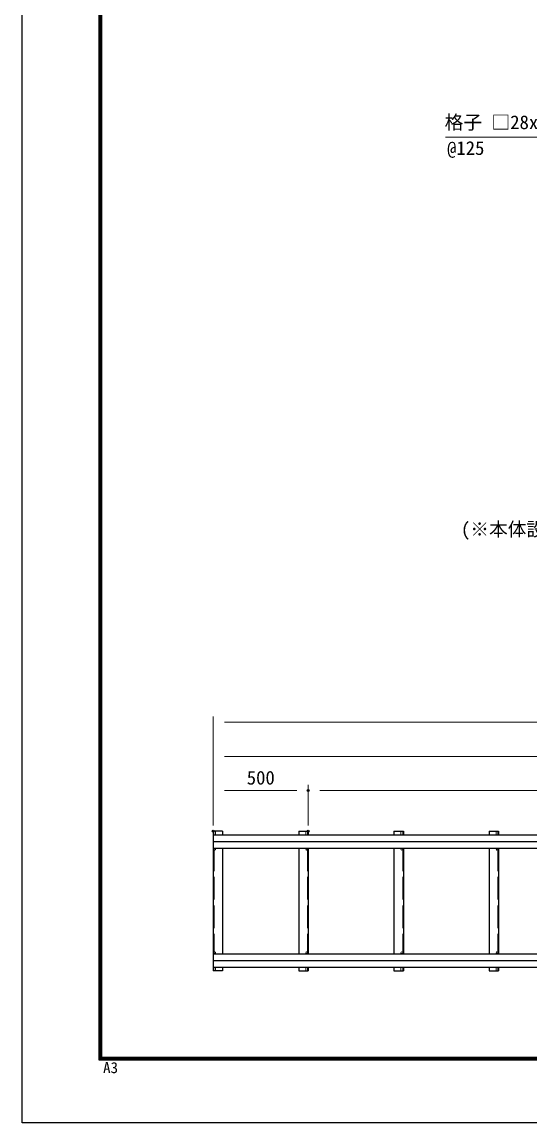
# Model space of a CAD drawing. Units: millimetres, scale not verified. Extents: x -6300 to 6300, y -4455 to 4455.
# Drawn here: x -6300 to -3631, y -4455 to 1334 of the extents above; entities that cross this region are included whole.
import ezdxf
from ezdxf.enums import TextEntityAlignment as Align

# ---------------------------------------------------------------- set-up
doc = ezdxf.new("R2010")
doc.units = ezdxf.units.MM
doc.header["$LTSCALE"] = 20
doc.header["$PDMODE"] = 32
doc.header["$PDSIZE"] = 10
doc.linetypes.add('DASHED', pattern=[7.5, 6, -1.5])
for name, color, linetype, lineweight in [('0-1_D-STR1', 1, 'Continuous', 25), ('0-5_D-STR3', 3, 'Continuous', 13), ('0-8_D-STR-DIM', 7, 'Continuous', 13), ('0-B_D-STR-TXT', 7, 'Continuous', 13), ('0-C_D-TTL', 7, 'Continuous', 25)]:
    doc.layers.add(name, color=color, linetype=linetype, lineweight=lineweight)
doc.layers.add('0-A_Defpoints', color=8, linetype='Continuous')
doc.styles.add('ＭＳ ゴシック', font='')
doc.styles.get('ＭＳ ゴシック').set_extended_font_data('MS Gothic')

msp = doc.modelspace()

# ---------------------------------------------------------------- linework, layer by layer
at = {"layer": '0-1_D-STR1'}
for p, q in [((-5295.78, -2940.09), (-1295.78, -2940.09)), ((-5245.78, -2920.45), (-5245.78, -2940.09)), ((-4845.78, -2920.45), (-4845.78, -2940.09)), ((-4345.78, -2920.45), (-4345.78, -2940.09)), ((-3845.78, -2920.45), (-3845.78, -2940.09)), ((-5295.78, -2975.45), (-1295.78, -2975.45)), ((-5295.78, -3010.8), (-1295.78, -3010.8)), ((-5245.78, -3010.8), (-5245.78, -3565.09)), ((-4845.78, -3010.8), (-4845.78, -3565.09)), ((-4795.78, -3010.8), (-4795.78, -3565.09)), ((-4345.78, -3010.8), (-4345.78, -3565.09)), ((-4295.78, -3010.8), (-4295.78, -3565.09)), ((-3845.78, -3010.8), (-3845.78, -3565.09)), ((-3795.78, -3010.8), (-3795.78, -3565.09)), ((-5295.78, -3565.09), (-1295.78, -3565.09)), ((-5295.78, -3600.45), (-1295.78, -3600.45)), ((-5295.78, -3635.8), (-1295.78, -3635.8)), ((-5245.78, -3635.8), (-5245.78, -3655.45)), ((-4845.78, -3635.8), (-4845.78, -3655.45)), ((-4795.78, -3635.8), (-4795.78, -3655.45)), ((-4345.78, -3635.8), (-4345.78, -3655.45)), ((-4295.78, -3635.8), (-4295.78, -3655.45)), ((-3845.78, -3635.8), (-3845.78, -3655.45)), ((-3795.78, -3635.8), (-3795.78, -3655.45)), ((-5245.78, -3655.45), (-5295.78, -3655.45)), ((-5245.78, -3655.45), (-5295.78, -3655.45)), ((-4845.78, -3655.45), (-4795.78, -3655.45)), ((-4845.78, -3655.45), (-4795.78, -3655.45)), ((-4345.78, -3655.45), (-4295.78, -3655.45)), ((-4345.78, -3655.45), (-4295.78, -3655.45)), ((-3845.78, -3655.45), (-3795.78, -3655.45)), ((-3845.78, -3655.45), (-3795.78, -3655.45))]:
    msp.add_line(p, q, dxfattribs=at)
at = {"layer": '0-1_D-STR1', "linetype": 'DASHED'}
for p, q in [((-5291.78, -3010.8), (-5291.78, -3565.09)), ((-4799.78, -3010.8), (-4799.78, -3565.09)), ((-4299.78, -3010.8), (-4299.78, -3565.09)), ((-3799.78, -3010.8), (-3799.78, -3565.09))]:
    msp.add_line(p, q, dxfattribs=at)
at = {"layer": '0-1_D-STR1'}
for points in [[(-5245.78, -2920.45), (-5295.78, -2920.45), (-5295.78, -3655.45)], [(-4845.78, -2920.45), (-4795.78, -2920.45), (-4795.78, -2940.09)], [(-4345.78, -2920.45), (-4295.78, -2920.45), (-4295.78, -2940.09)], [(-3845.78, -2920.45), (-3795.78, -2920.45), (-3795.78, -2940.09)]]:
    msp.add_lwpolyline(points, dxfattribs=at)
at = {"layer": '0-5_D-STR3'}
for p, q in [((-5291.78, -2920.45), (-5291.78, -2940.09)), ((-5291.78, -2940.09), (-5291.78, -2920.45)), ((-4799.78, -2920.45), (-4799.78, -2940.09)), ((-4799.78, -2940.09), (-4799.78, -2920.45)), ((-4299.78, -2920.45), (-4299.78, -2940.09)), ((-4299.78, -2940.09), (-4299.78, -2920.45)), ((-3799.78, -2920.45), (-3799.78, -2940.09)), ((-3799.78, -2940.09), (-3799.78, -2920.45)), ((-5291.78, -3015.95), (-5291.78, -3010.8)), ((-5282.78, -3015.95), (-5282.78, -3010.8)), ((-4808.78, -3015.95), (-4808.78, -3010.8)), ((-4799.78, -3015.95), (-4799.78, -3010.8)), ((-4308.78, -3015.95), (-4308.78, -3010.8)), ((-4299.78, -3015.95), (-4299.78, -3010.8)), ((-3808.78, -3015.95), (-3808.78, -3010.8)), ((-3799.78, -3015.95), (-3799.78, -3010.8)), ((-5291.78, -3559.95), (-5291.78, -3565.09)), ((-5282.78, -3559.95), (-5282.78, -3565.09)), ((-4808.78, -3559.95), (-4808.78, -3565.09)), ((-4799.78, -3559.95), (-4799.78, -3565.09)), ((-4308.78, -3559.95), (-4308.78, -3565.09)), ((-4299.78, -3559.95), (-4299.78, -3565.09)), ((-3808.78, -3559.95), (-3808.78, -3565.09)), ((-3799.78, -3559.95), (-3799.78, -3565.09)), ((-5291.78, -3635.8), (-5291.78, -3655.45)), ((-5291.78, -3635.8), (-5291.78, -3655.45)), ((-4799.78, -3635.8), (-4799.78, -3655.45)), ((-4799.78, -3635.8), (-4799.78, -3655.45)), ((-4299.78, -3635.8), (-4299.78, -3655.45)), ((-4299.78, -3635.8), (-4299.78, -3655.45)), ((-3799.78, -3635.8), (-3799.78, -3655.45)), ((-3799.78, -3635.8), (-3799.78, -3655.45))]:
    msp.add_line(p, q, dxfattribs=at)
for points in [[(-5282.78, -2940.09), (-5282.78, -2920.45), (-5291.78, -2920.45)], [(-4808.78, -2940.09), (-4808.78, -2920.45), (-4799.78, -2920.45)], [(-4308.78, -2940.09), (-4308.78, -2920.45), (-4299.78, -2920.45)], [(-3808.78, -2940.09), (-3808.78, -2920.45), (-3799.78, -2920.45)], [(-5282.78, -3635.8), (-5282.78, -3655.45), (-5291.78, -3655.45)], [(-4808.78, -3635.8), (-4808.78, -3655.45), (-4799.78, -3655.45)], [(-4308.78, -3635.8), (-4308.78, -3655.45), (-4299.78, -3655.45)], [(-3808.78, -3635.8), (-3808.78, -3655.45), (-3799.78, -3655.45)]]:
    msp.add_lwpolyline(points, dxfattribs=at)
for centre in [(-5287.28, -3015.95), (-4804.28, -3015.95), (-4304.28, -3015.95), (-3804.28, -3015.95), (-5287.28, -3559.95), (-4804.28, -3559.95), (-4304.28, -3559.95), (-3804.28, -3559.95)]:
    msp.add_circle(centre, 4.5, dxfattribs=at)
at = {"layer": '0-8_D-STR-DIM'}
for p, q in [((-5295.78, -2890.45), (-5295.78, -2317.46)), ((-5235.78, -2347.46), (2044.22, -2347.46)), ((-5295.78, -2890.45), (-5295.78, -2497.46)), ((-5235.78, -2527.46), (-1355.78, -2527.46)), ((-5295.78, -2890.45), (-5295.78, -2677.46)), ((-5235.78, -2707.46), (-4855.78, -2707.46)), ((-4795.78, -2890.45), (-4795.78, -2677.46)), ((-4795.78, -2890.45), (-4795.78, -2677.46)), ((-4735.78, -2707.46), (-1355.78, -2707.46))]:
    msp.add_line(p, q, dxfattribs=at)
at = {"layer": '0-A_Defpoints'}
for p in [(-4795.78, -2707.46), (-5295.78, -2920.45), (-4795.78, -2920.45)]:
    msp.add_point(p, dxfattribs=at)
at = {"layer": '0-B_D-STR-TXT'}
msp.add_lwpolyline([(-4075.16, 728.3), (-3220.6, 728.3), (-2968.18, 230.68)], dxfattribs=at)
at = {"layer": '0-C_D-TTL', "color": 2}
msp.add_lwpolyline([(-6299.99, 4455.02), (6300.01, 4455.02), (6300.01, -4454.98), (-6299.99, -4454.98)], close=True, dxfattribs=at)
at = {"layer": '0-C_D-TTL'}
for points in [[(-5894.99, 4125.02), (5895.01, 4125.02), (5895.01, -4124.98), (-5894.99, -4124.98)], [(-5891.24, 4121.27), (5891.26, 4121.27), (5891.26, -4121.23), (-5891.24, -4121.23)], [(-5887.49, 4117.52), (5887.51, 4117.52), (5887.51, -4117.48), (-5887.49, -4117.48)], [(-5883.74, 4113.77), (5883.76, 4113.77), (5883.76, -4113.73), (-5883.74, -4113.73)], [(-5879.99, 4110.02), (5880.01, 4110.02), (5880.01, -4109.98), (-5879.99, -4109.98)]]:
    msp.add_lwpolyline(points, close=True, dxfattribs=at)

# ---------------------------------------------------------------- texts
at = {"layer": '0-8_D-STR-DIM', "style": 'ＭＳ ゴシック'}
msp.add_text('500', height=72.14, dxfattribs=at).set_placement((-5119.09, -2697.34), align=Align.BOTTOM_LEFT)
at = {"layer": '0-B_D-STR-TXT', "style": 'ＭＳ ゴシック'}
for s, p in [('格子 □28x18x1.2', (-4078.97, 748.89)), ('@125', (-4066.55, 613.33)), ('(※本体設置後に位置決め)', (-3993.71, -1390.77))]:
    msp.add_text(s, height=72.14, dxfattribs=at).set_placement(p, align=Align.BOTTOM_LEFT)
at = {"layer": '0-C_D-TTL', "style": 'ＭＳ ゴシック'}
msp.add_text('A3', height=57.77, dxfattribs=at).set_placement((-5874.12, -4210.2), align=Align.BOTTOM_LEFT)

doc.saveas('drawing.dxf')
